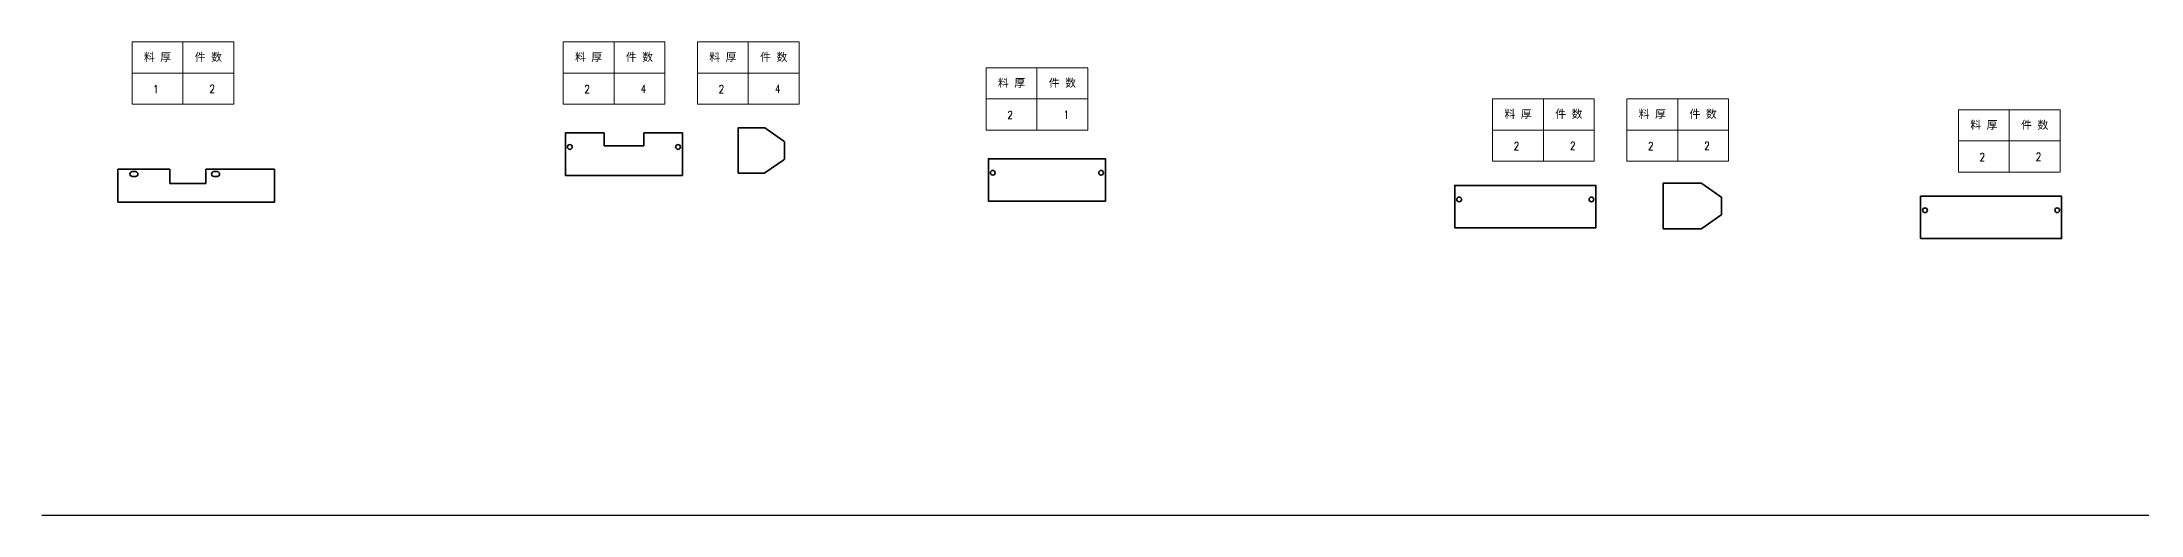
# Model space of a CAD drawing. Header units: millimetres. Extents: x 1201 to 11615, y -7347 to 2307.
# Drawn here: x 1201 to 3825, y -3109 to -2517 of the extents above; entities that cross this region are included whole.
import ezdxf
from ezdxf.enums import TextEntityAlignment as Align

# ---------------------------------------------------------------- set-up
doc = ezdxf.new("R2010")
doc.units = ezdxf.units.MM
doc.layers.add('DIM', color=3, linetype='Continuous', lineweight=20)
doc.layers.add('DRAWING', color=7, linetype='Continuous', lineweight=35)
doc.styles.add('DIM', font='romans.shx', dxfattribs={"width": 0.8, "bigfont": 'bigfont.shx'})
doc.styles.get("Standard").update_dxf_attribs({"font": 'arial.ttf'})

# ---------------------------------------------------------------- blocks, each defined once
blk = doc.blocks.new('*T31')
at = {"color": 0, "linetype": 'ByBlock', "lineweight": -2, "transparency": 16777216}
for p, q in [((0, 0), (127, 0)), ((0, 0), (0, -78)), ((63.5, 0), (63.5, -78)), ((127, 0), (127, -78)), ((0, -39), (127, -39)), ((0, -78), (127, -78))]:
    blk.add_line(p, q, dxfattribs=at)
at = {"color": 0, "transparency": 16777216, "char_height": 10, "width": 60.5, "attachment_point": 5}
for s, insert in [('{\\fSimSun|b0|i0|c134|p2;料 厚}', (31.75, -19.5)), ('{\\fSimSun|b0|i0|c134|p2;件 数}', (95.25, -19.5))]:
    blk.add_mtext(s, dxfattribs=dict(at, insert=insert))
blk = doc.blocks.new('拆图参数')
blk.add_blockref('*T31', (-63.5, 78))
at = {"style": 'DIM', "width": 0.8}
blk.add_attdef('6', text='', height=10, dxfattribs=at).set_placement((-37.1, 18.9), align=Align.MIDDLE_LEFT)
blk.add_attdef('1', text='', height=10, dxfattribs=at).set_placement((36.6, 19.3), align=Align.MIDDLE_CENTER)

msp = doc.modelspace()

# ---------------------------------------------------------------- linework, layer by layer
msp.add_line((1201.1, -3109.3), (10121, -3109.3))
at = {"layer": 'DRAWING', "lineweight": 35}
for p, q in [((2103.6, -2624.7), (2071.2, -2624.7)), ((2071.2, -2626.7), (2071.2, -2679.7)), ((2128.3, -2641.6), (2104.7, -2625)), ((2104.7, -2681.3), (2128.3, -2664.8)), ((2432.3, -2663.6), (2481.8, -2663.6)), ((1296, -2676.7), (1296, -2717.7)), ((1361, -2676.7), (1296, -2676.7)), ((1406, -2694.7), (1361, -2694.7)), ((1458, -2676.7), (1406, -2676.7)), ((1458, -2676.7), (1491.7, -2676.7)), ((1491.7, -2676.7), (1491.7, -2717.7)), ((2071.2, -2681.7), (2103.6, -2681.7)), ((3227.3, -2696.2), (3227.3, -2749.2)), ((3299.4, -2711.1), (3275.8, -2694.5)), ((1296, -2717.7), (1458, -2717.7)), ((1491.7, -2717.7), (1458, -2717.7)), ((3274.7, -2751.2), (3227.3, -2751.2)), ((3275.8, -2750.8), (3299.4, -2734.3))]:
    msp.add_line(p, q, dxfattribs=at)
at = {"layer": 'DRAWING', "lineweight": 35, "ltscale": 0.05}
for p, q in [((2071.2, -2624.7), (2071.2, -2626.7)), ((2071.2, -2679.7), (2071.2, -2681.7)), ((3227.3, -2749.2), (3227.3, -2751.2))]:
    msp.add_line(p, q, dxfattribs=at)
at = {"layer": 'DRAWING', "lineweight": 35, "ltscale": 0.497684}
for p, q in [((2129.2, -2663.1), (2129.2, -2643.2)), ((3300.3, -2732.6), (3300.3, -2712.7))]:
    msp.add_line(p, q, dxfattribs=at)
at = {"layer": 'DRAWING', "lineweight": 35, "ltscale": 0.1}
for p, q in [((1318, -2679.7), (1314, -2679.7)), ((1314, -2685.7), (1318, -2685.7)), ((1420, -2679.7), (1416, -2679.7)), ((1416, -2685.7), (1420, -2685.7))]:
    msp.add_line(p, q, dxfattribs=at)
at = {"layer": 'DRAWING', "lineweight": 35, "ltscale": 0.45}
for p, q in [((1361, -2694.7), (1361, -2676.7)), ((1406, -2694.7), (1406, -2676.7))]:
    msp.add_line(p, q, dxfattribs=at)
at = {"layer": 'DRAWING', "lineweight": 35}
for points in [[(1903.7, -2631.3), (1855.3, -2631.3), (1855.3, -2684.3), (2001.6, -2684.3), (2001.6, -2631.3), (1953.2, -2631.3)], [(1903.7, -2631.3), (1903.7, -2647.3), (1953.2, -2647.3), (1953.2, -2631.3)], [(2432.3, -2663.6), (2383.9, -2663.6), (2383.9, -2716.6), (2530.3, -2716.6), (2530.3, -2663.6), (2481.8, -2663.6)]]:
    msp.add_lwpolyline(points, dxfattribs=at)
for points in [[(2966.9, -2749.9), (3143.2, -2749.9), (3143.2, -2696.9), (2966.9, -2696.9)], [(3549.1, -2763.5), (3725.4, -2763.5), (3725.4, -2710.5), (3549.1, -2710.5)]]:
    msp.add_lwpolyline(points, close=True, dxfattribs=at)
at = {"layer": 'DRAWING', "lineweight": 35, "ltscale": 0.05}
msp.add_lwpolyline([(3274.7, -2694.2), (3227.3, -2694.2), (3227.3, -2696.2)], dxfattribs=at)
at = {"layer": 'DRAWING', "lineweight": 35}
for centre in [(1860.8, -2648.8), (1996.1, -2648.8), (2389.4, -2681.1), (2524.8, -2681.1)]:
    msp.add_circle(centre, 3, dxfattribs=at)
for centre, radius, start, end in [((2103.6, -2626.7), 2, 55, 90), ((2127.2, -2643.2), 2, 360, 55), ((2127.2, -2663.1), 2, 305, 360), ((1314, -2682.7), 3, 90, 270), ((1318, -2682.7), 3, 270, 90), ((1416, -2682.7), 3, 90, 270), ((1420, -2682.7), 3, 270, 90), ((2103.6, -2679.7), 2, 270, 305), ((3274.7, -2696.2), 2, 55, 90), ((2972.4, -2714.4), 3, 0, 180), ((2972.4, -2714.4), 3, 180, 0), ((3137.7, -2714.4), 3, 360, 180), ((3137.7, -2714.4), 3, 180, 360), ((3137.7, -2714.4), 3, 322.162, 331.3535), ((3298.3, -2712.7), 2, 0, 55), ((3554.6, -2728), 3, 0, 180), ((3554.6, -2728), 3, 180, 0), ((3719.9, -2728), 3, 360, 180), ((3719.9, -2728), 3, 180, 360), ((3274.7, -2749.2), 2, 270, 305), ((3298.3, -2732.6), 2, 305, 0)]:
    msp.add_arc(centre, radius, start, end, dxfattribs=at)

# ---------------------------------------------------------------- block references
at = {"layer": 'DIM'}
for p, values in [((1377.3, -2595.4), {'1': '2', '6': '1'}), ((1916.1, -2595.4), {'1': '4', '6': '2'}), ((2083.9, -2595.4), {'1': '4', '6': '2'}), ((2444.7, -2627.7), {'1': '1', '6': '2'}), ((3077.7, -2666.6), {'1': '2', '6': '2'}), ((3245.5, -2666.6), {'1': '2', '6': '2'}), ((3659.9, -2680.3), {'1': '2', '6': '2'})]:
    msp.add_blockref('拆图参数', p, dxfattribs=at).add_auto_attribs(values)

doc.saveas('drawing.dxf')
